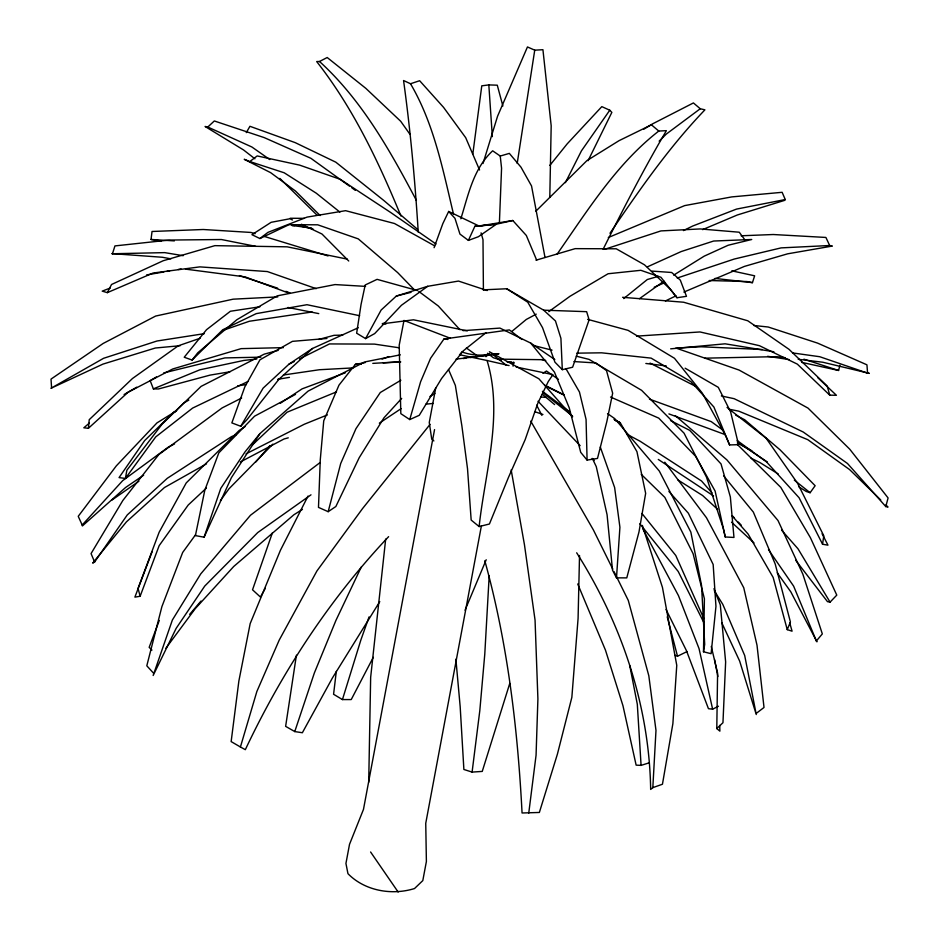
<?xml version="1.0" encoding="UTF-8"?>
<svg xmlns="http://www.w3.org/2000/svg" width="939" height="939" viewBox="0 0 939 939"><rect width="100%" height="100%" fill="white"/><g stroke="black" fill="none" stroke-linecap="round" stroke-linejoin="round"><path stroke-width="1.41" d="M549.796 197.354L551.181 125.791L542.93 49.708L534.737 50.166L527.46 46.95L497.564 116.225L483.01 163.515M489.196 575.654L484.782 654.154L479.806 710.647L472.094 772.093L463.878 769.475L460.18 706.691L455.885 659.19M483.409 290.315L482.998 239.691L481.073 232.872M719.732 725.378L719.873 731.129L716.786 728.57L717.596 673.122L711.269 646.455M368.71 782.304L370.659 677.312L385.683 539.068M668.944 491.484L688.346 513.187L713.159 564.492L715.952 606.371L711.116 653.697L703.499 651.783L704.403 598.765L693.099 553.693L664.859 497.4L641.255 474.359M579.527 555.501L578.084 618.425L571.851 697.348L557.414 754.123L539.362 812.458L522.061 812.986C517.659 728.054 507.529 642.828 484.806 560.724M499.395 222.966L501.567 168.198L500.241 156.05L492.658 150.815C473.362 168.738 468.385 194.713 460.849 218.775M576.675 552.789C621.454 623.508 649.283 705.353 650.668 789.429L652.828 787.633L655.985 730.401L648.814 675.751L628.285 600.42L614.059 571.698M614 419.369L620.292 422.808L636.935 451.636L645.656 493.339L638.978 531.99L626.771 577.884L616.5 577.849L619.916 527.249L614.622 487.505L600.314 447.081M89.358 423.078L83.829 427.797L88.395 428.29L89.24 419.674L132.446 378.534L178.222 345.822L200.101 338.263M320.093 462.551L250.49 515.241L200.723 573.929L172.377 619.998L153.163 675.481L176.145 628.367L204.737 586.077L257.744 532.554L310.985 494.83M336.303 671.397L333.58 694.273L342.442 699.578L351.233 699.567L373.276 657.323M714.333 590.795L722.772 604.329L744.697 655.504L756.271 714.532L739.65 661.079L721.798 622.815M161.32 241.053L151.026 239.468L152.036 231.487L203.293 229.503L250.948 232.449L255.091 233.682M528.751 813.139L536.063 755.261L537.906 698.909L535.054 620.127L524.455 544.749L511.168 469.899M513.081 366.21L513.656 362.055M534.737 50.166L517.201 163.398M822.071 533.728L827.975 545.172L822.564 544.233L823.785 535.758L797.598 483.362L766.083 438.184L727.044 407.444M472.822 154.008L481.777 85.825L488.82 84.909L497.283 85.191L502.87 106.001M516.157 367.032L552.93 374.614L548.235 381.586L537.777 403.312L525.171 439.64L508.398 477.587L489.419 524.009L479.125 526.568C485.017 471.906 503.609 414.921 487.048 360.506L459.511 354.719M703.499 651.783L704.696 644.365L701.55 585.466L690.858 532.131L659.295 471.038L614.716 418.606L607.533 413.606M176.649 410.73L174.032 411.892L144.629 440.602L119.053 477.611L125.415 478.421L126.859 470.251L162.118 424.123L201.087 386.387L264.235 354.144L278.19 350.376M296.419 655.152L285.632 726.352L294.764 731.575L302.37 732.737L332.406 677.993L379.779 601.606M435.731 387.901L429.264 422.456L431.729 439.159L433.877 440.931M434.557 429.593L363.475 809.406L349.519 844.337L345.939 863.434L347.958 873.681C364.813 890.923 391.915 895.606 414.522 888.54L422.808 880.594L426.388 861.497L425.743 823.303L481.437 525.664M365.189 362.595L355.341 364.402L338.956 385.178L323.732 420.86L320.281 459.711L318.485 507.389L328.181 511.685L340.704 463.502L355.928 428.724L380.295 392.514L400.847 380.26M801.624 362.337L838.574 370.471L839.936 365.248M885.935 505.006L888.012 507.037L885.794 506.579L888.083 497.94L849.713 449.159L808.021 408.113L739.087 370.072L675.88 348.04M450.391 338.275L403.993 320.445L399.192 345.235L400.824 413.653L409.744 419.569L420.613 381.75L430.602 358.24L443.959 338.991L509.361 329.906L521.931 339.484M388.605 536.662C329.589 599.164 281.993 672.031 245.325 749.674L240.419 746.986L256.852 691.515L279.2 640.128L316.936 570.947L362.489 508.645L430.05 424.393M509.76 683.428L482.247 771.412L472.094 772.093M342.442 699.578L360.846 640.058L369.074 616.888M170.875 258.835L162.33 257.263L111.87 253.6L112.469 253.753L114.945 245.912L169.231 240.055L221.404 239.515L255.772 246.358M714.978 278.425L752.444 282.651L754.639 275.808L731.774 270.831M294.764 731.575L314.354 672.981L335.939 620.397L361.257 567.039M295.527 394.38L254.586 416.177L218.822 452.868L204.819 490.158L195.406 535.606L204.092 537.19L220.782 488.35L245.02 451.882L259.915 433.618L308.098 391.117L364.532 361.984L400.296 354.836M272.38 532.871L252.532 589.798L260.42 597.051L265.361 588.284M434.088 247.696L442.809 223.682L448.666 211.451L479.148 226.064L474.888 226.252L468.397 240.407L459.946 234.081L454.969 218.341L448.666 211.451M152.059 551.886L134.887 597.134L140.134 596.253L159.172 545.629L188.211 505.029L206.392 488.069M159.278 620.468L149.172 647.335L151.954 650.093M588.072 160.722L611.852 112.375L609.775 110.227L601.817 106.635L567.226 143.82L549.831 165.417M789.687 622.733L792.082 631.196L787.246 629.635L790.403 621.97L775.203 563.999L753.348 512.095L723.617 475.815M465.028 610.209L486.202 559.75M204.092 537.19L231.37 477.716L259.915 433.618M603.084 249.328C623.144 209.256 643.626 169.266 666.385 130.662L658.779 131.049C616.313 164.079 587.415 210.747 556.968 254.352M565.372 182.671L581.441 150.862L609.775 110.227M308.027 496.074L280.409 550.324L250.173 623.613L238.87 681.021L231.147 741.599L240.419 746.986M110.239 288.038L102.222 291.137L107.339 292.639L111.541 284.482L163.175 260.749L214.867 245.654L287.181 246.828L347.301 259.129M417.702 290.62L377.079 279.353L365.201 284.987L361.057 304.424L356.656 333.216L365.588 338.603L381.128 310.046L396.34 296.055L427.714 286.301L458.49 281.066L487.2 290.55M246.3 132.622L249.927 126.296L295.233 142.646L335.786 162.165L383.711 200.394L417.526 229.316M326.948 338.474L292.44 341.35L259.962 359.801L244.868 386.774L231.851 422.902L240.76 426.283L263.108 388.159L289.012 364.132L312.487 348.475L358.228 327.77M609.974 233.271C639.13 190.324 668.873 147.388 704.919 109.84L700.248 108.748L693.416 102.938L652.347 123.983L643.814 129.195M206.545 463.796L164.431 487.541L126.448 521.849L92.679 563.107L94.604 562.027L127.258 514.936L167.259 478.315L231.604 436.576L235.712 435.121M798.972 486.93L806.261 491.484L810.111 492.717L815.134 485.721L779.992 449.769L744.674 419.756L735.718 415.167M195.535 534.772L182.671 552.461L161.895 606.641L146.801 665.798L153.421 673.04M220.419 500.569L228.999 488.785L272.862 444.147M125.415 478.421L155.721 436.905L192.624 408.078L247.837 381.551M165.816 648.333L195.171 608.742L233.729 566.487L293.86 514.783L302.428 509.396M608.284 237.544L684.66 205.606L731.751 196.908L782.128 192.307L785.262 199.538L784.617 200.371L737.326 214.984L702.63 229.632M259.892 306.795L230.395 311.255L206.51 329.706L184.22 357.243L192.119 360.06L197.753 352.794L236.828 319.741L277.31 295.832L335.035 284.576L365.564 286.383M459.981 354.343L461.8 352.09M255.889 461.918L269.998 445.52M777.222 572.837L790.814 591.84L816.965 641.818L816.367 640.95L822.329 633.919L802.845 574.152L778.008 520.535L726.903 459.887L675.235 415.59M189.69 614.341L201.016 601.03M143.644 475.193L125.568 487.505L82.374 525.957L82.186 525.018L122.68 480.639L168.128 447.269L174.584 443.877M401.681 398.394L383.981 417.785L359.203 457.716L335.857 506.508L328.181 511.685M240.76 426.283L246.992 419.639L278.789 379.462L312.487 348.475M795.709 560.301L827.482 601.653L830.064 602.145L836.778 595.115L810.369 537.613L780.802 487.388L737.127 444.253M535.864 211.193L586.91 160.628L619.012 140.686L651.42 124.817L658.779 131.049M192.119 360.06L222.719 329.777L256.253 313.626L306.971 304.706L359.66 315.715M174.408 412.256L183.786 403.007L188.833 400.096M659.143 141.143L666.385 134.007L700.248 108.748M716.786 728.57L722.96 722.713L725.636 661.936L720.319 604.869L713.945 588.706M252.38 444.945L287.064 412.221L336.502 391.868M254.903 158.785L243.518 149.935L205.066 126.472L207.789 127.035L214.315 120.967L264.223 137.61L310.879 158.304L349.461 186.11M88.395 428.29L128.115 392.22L172.717 368.98L241.135 348.639L283.378 347.641M485.956 356.691L489.184 353.792M511.79 331.479L526.309 319.448L536.228 314.142M623.731 298.579L647.335 279.505L658.145 276.383M486.12 332.617L463.127 350.975L441.588 378.499L419.264 415.308L409.744 419.569M320.14 215.559L295.445 191.004L270.655 172.659L244.234 159.29L249.821 161.555L257.18 155.933L299.658 165.135L340.352 179.361L390.964 212.672L436.048 244.034M292.475 219.972L289.916 218.752L271.148 222.308L251.934 234.68L259.892 238.541L267.991 232.356L307.112 217.097L345.587 210.676L394.497 223.505L434.769 245.912M756.435 713.241L764.017 707.466L757.01 645.234L743.747 587.744L706.48 517.753L664.8 462.188M548.775 311.642L569.985 296.29L608.073 273.754L640.832 270.303L660.962 277.298L676.984 297.733L686.491 296.325L680.317 280.139L671.667 272.486L652.042 271.101M427.714 286.301L401.446 305.269L374.684 333.591L365.588 338.603M639.447 298.696L663.943 281.16M111.776 500.17L138.89 481.238M379.344 423.137L401.106 408.653M245.196 426.494L239.14 430.508L186.239 482.916L159.149 532.225L138.045 588.366L140.134 596.253M280.315 403.265L302.112 388.852L345.482 372.713M542.918 373.276L546.475 371.011L558.447 379.356M429.945 396.54L434.874 393.453M673.709 275.104L704.215 256.147L728.171 245.243L751.728 239.492L713.64 241.03L681.198 251.558L647.323 266.887M175.71 411.329L156.989 422.879L116.272 465.92L78.23 516.321L82.186 525.018M156.437 376.962L150.158 380.624L153.374 388.863L158.421 388.981L210.113 375.107L229.985 371.785M124.101 394.521L136.73 387.185M180.159 345.705L155.334 348.017L102.95 364.109L50.917 388.312L103.572 358.299L156.977 341.01L204.385 333.638M240.302 462L284.036 438.983L288.273 437.832M400.941 216.04C378.558 161.696 353.134 108.008 316.666 61.54L319.506 61.493L327.206 57.514L365.823 88.348L400.683 121.26L409.885 134.195M241.652 398.007L222.191 407.89L158.808 454.558L122.809 500.534L91.06 553.587L94.604 562.027M277.979 379.567L280.573 378.253M246.03 453.854L304.306 424.24L327.371 414.921M666.033 609.47L686.432 650.633L708.452 708.699L712.631 709.18L718.452 706.234M289.012 364.132L294.236 361.527M299.471 358.921L329.507 343.932L374.45 344.108L399.04 347.77M683.428 230.583L692.618 226.064L736.528 209.092L785.262 199.538M674.918 655.246L677.512 656.232L687.066 651.56M665.399 300.961L675.939 295.855M259.892 238.541L288.989 224.691L317.722 224.808L358.287 238.893L397.678 272.615L414.956 290.421M654.225 287.217L664.882 282.557M107.339 292.639L153.08 273.026L199.796 266.876L267.345 271.559L316.232 288.672M683.874 292.088L744.427 266.406L787.633 253.823L832.33 246.065L829.677 245.513L781.107 247.884L734.251 259.047L677.219 278.038M153.374 388.863L199.843 369.813L243.788 360.447L256.793 358.991M382.079 359.097L388.863 356.585M468.397 240.407L478.432 236.698L496.402 224.198L512.788 220.501L526.321 235.466L536.65 260.091M604.833 249.258L660.939 230.912L700.212 228.94L739.251 232.215L744.862 239.832M652.828 787.633L662.453 784.241L672.876 723.676L676.761 665.34L662.453 587.415L642.37 525.441M223.365 330.235L249.351 321.255L312.147 311.971M418.242 232.133C415.073 181.462 410.496 130.803 403.559 80.519L410.507 83.747L419.651 80.719L443.572 107.375L465.709 137.704L479.559 170.006M577.708 583.976L605.479 650.175L622.968 705.741L636.137 765.144L641.079 765.379L648.696 762.973M536.028 260.197L575.173 248.647L616.254 248.8L644.518 264.833L670.516 289.494L676.984 297.733M500.241 156.05L509.337 153.386L520.992 167.189L531.533 185.957L545.007 257.439M318.685 339.46L334.038 335.317L342.794 335.094M396.34 296.055L411.036 292.322M163.715 372.924L224.914 357.912L260.925 357.16M506.696 288.754L527.741 302.194L542.531 327.641L554.926 362.149L562.308 369.673L572.626 367.219L589.129 319.8L586.629 311.678L543.669 310.175L506.696 288.754L484.383 289.799M146.601 274.927L163.856 271.958M166.731 271.453L169.607 270.96M178.234 269.481L181.11 268.988M480.545 225.83L512.788 220.501M237.626 385.941L246.264 384.509M277.932 379.262L289.447 377.361M463.056 330.657L499.935 328.098L530.676 343.064L554.421 372.079L569.245 407.855L580.713 452.34L587.086 460.087L597.497 458.432L606.864 421.517L612.662 393.23L606.512 370.6L595.913 362.959L573.975 361.574M489.289 354.038C480.275 356.163 470.826 354.989 462.129 352.055M283.425 375.001L319.389 369.731L353.017 367.912M463.091 358.557L465.967 358.17M470.263 357.595L498.961 353.721L456.049 359.144M382.185 323.838L413.5 319.8L467.364 330.868M480.592 225.9L496.402 224.198L474.888 226.252M508.832 362.301L511.732 362.02M425.919 404.157L433.208 403.453M670.669 348.839L725.096 343.815L773.9 351.773M705.048 358.17L776.424 356.644L785.133 357.689M636.56 336.139L699.989 331.948L759.451 345.693L797.34 364.132L829.759 395.155L836.414 395.284L817.834 377.748M372.795 363.381L400.437 361.773M383.147 362.888L400.718 361.926M677.77 347.993L701.187 346.773L762.292 349.531M277.803 296.9L233.13 299.177L155.639 316.056L103.149 343.463L51.011 379.098L51.61 388.194M741.129 235.783L773.243 234.515L825.909 237.45L829.677 245.513M587.603 319.342L628.074 330.34L674.472 358.275L702.313 393.136L725.917 436.283L729.58 444.933L738.547 444.663L730.624 411.916L718.3 387.349L685.13 368.205M112.469 253.753L164.724 252.626L183.152 255.69M576.781 353.158L601.606 352.818L651.114 358.123L690.975 381.692L713.886 407.021L729.58 444.933M290.151 218.259L304.271 218.341M487.552 353.252L493.304 357.712L497.729 359.132L544.702 359.719M709.156 280.526L747.01 281.547L752.444 282.651M294.752 225.583L291.947 225.477L311.584 228.06M576.264 356.186L589.07 359.379L641.607 390.319L684.05 433.161L706.468 477.106L723.312 528.587L725.26 536.979L733.969 537.448L730.354 496.977L721.023 463.913L689.742 430.379L670.505 420.555M151.026 239.468L174.361 240.889M540.653 396.986L546.345 397.408M622.592 297.311L683.615 302.229L747.784 320.786L789.006 349.32L827.224 386.07L829.759 395.155M753.747 325.469L768.231 327.018L817.564 343.111L866.943 364.825L867.566 373.147L869.314 373.37L822.857 362.243L798.197 359.273M767.621 356.315L788.995 359.543M443.959 338.991L447.926 339.449M645.856 363.463L666.221 365.928M185.453 269.117L245.102 276.888L289.059 293.191M792.528 352.923L819.759 356.726L867.566 373.147M506.966 361.808L514.161 362.97M287.944 307.464L318.779 313.614M728.793 409.158L738.793 411.165L807.786 439.675L849.56 469.547L880.735 499.947M509.079 365.576L487.048 360.506M721.375 395.965L734.134 398.688L803.209 432.01L847.494 463.502L885.794 506.579M298.966 225.736L312.957 228.893M533.575 345.529L552.073 350.153M541.78 359.531L545.782 360.705M263.366 236.147L328.075 255.948M803.901 359.179L838.574 370.471M383.112 323.204L385.859 324.108M249.821 161.555L284.2 172.788L316.243 193.176L339.883 212.085M239.422 275.585L277.674 288.179M534.678 411.658L542.93 414.451M649.471 399.134L711.246 421.623L723.018 430.203M668.908 413.911L724.873 434.499M285.867 291.336L289.975 292.909M497.729 359.132L501.426 360.623M610.55 397.033L658.744 418.125L695.682 456.366L715.107 491.05L725.26 536.979M207.789 127.035L251.887 147L269.751 159.536M301.466 224.245L321.995 234.022L348.733 260.995M545.43 385.976L563.823 395.026M751.118 458.209L760.109 462.669L778.325 474.042M544.831 385.225L564.339 394.955M650.034 363.088L695.635 386.34M627.205 434.37L640.069 441.224L701.527 480.991L711.997 492.916M738.042 443.349L751.904 450.837M677.817 479.888L702.642 495.534L717.631 509.361M658.286 459.441L713.523 495.921M737.232 441.929L767.363 462M530.676 343.064L554.808 359.555M351.808 187.8L355.318 190.335M466.39 347.97L475.756 354.731M737.138 440.497L766.564 461.953L799.077 497.74L822.564 544.233M418.853 291.477L438.278 305.973L459.922 329.706M542.413 391.293L570.067 412.057M542.672 392.514L572.567 416.106M794.335 480.134L810.111 492.717M506.497 365.388L489.372 351.738L538.88 378.781L572.614 416.846M479.125 526.568L471.167 520.053L467.516 468.702L461.882 425.895L455.356 385.413L448.513 369.532M542.355 394.274L554.609 404.58M543.669 310.175L555.465 320.962L560.912 338.322L562.308 369.673M731.551 522.201L754.029 542.953M279.857 178.398L317.124 215.242M319.506 61.493C361.75 99.968 390.002 150.475 416.411 200.43M732.373 515.816L734.357 517.905M738.324 522.096L741.305 525.241M538.035 401.258L580.138 445.685M592.157 458.385L594.164 460.497M781.6 530.183L797.986 548.775L830.064 602.145M731.962 515.664L748.137 534.08L773.161 577.462L787.246 629.635M641.959 513.492L675.787 555.501L703.863 618.648M639.835 523.774L678.204 571.464L703.71 622.299M768.478 549.667L793.643 586.159L816.367 640.95M370.588 851.99L398.159 892.05M565.9 368.604L579.457 392.009L586.065 419.416L587.086 460.087M530.723 421.106L593.378 529.925L612.768 569.093M642.816 528.88L678.451 595.596L699.039 648.603L712.631 709.18M410.507 83.747C433.994 123.655 442.926 169.912 453.584 214.456M616.5 577.849L612.521 570.184L607.075 514.736L596.265 466.624L592.521 458.76M536.65 405.19L541.909 415.402M667.218 616.817L677.512 656.232M714.556 659.53L717.866 676.538M629.74 665.493L637.311 704.25L641.079 765.379M488.82 84.909L492.353 136.625M361.151 364.062L355.341 364.402L361.198 364.086M620.292 422.808L615.033 420.226L620.292 422.808"/></g></svg>
